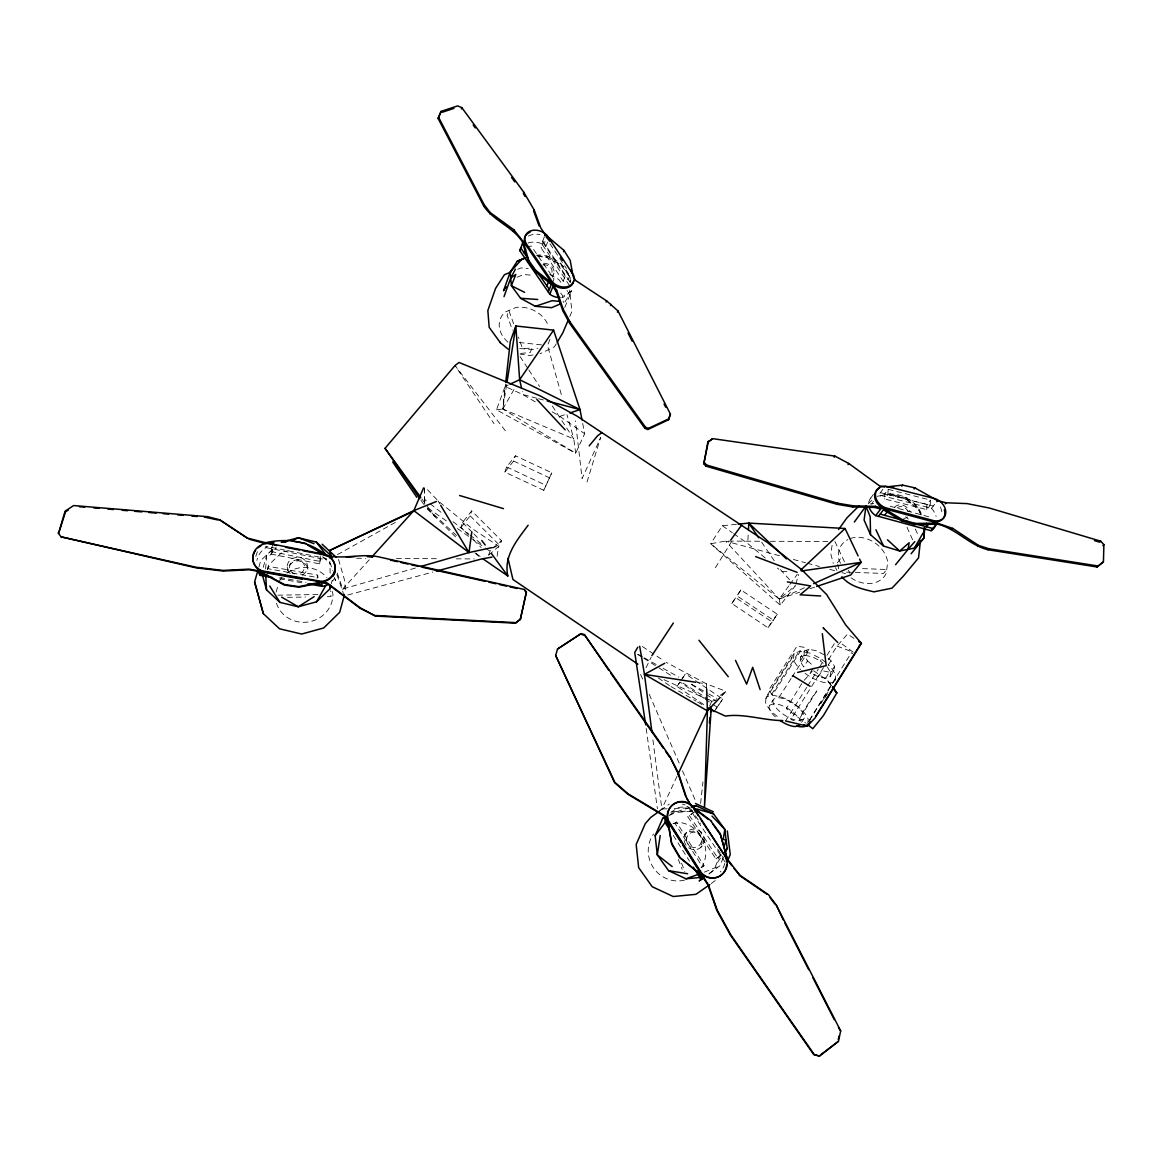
<?xml version="1.0" encoding="UTF-8"?>
<svg xmlns="http://www.w3.org/2000/svg" width="1162" height="1162" viewBox="0 0 1162 1162"><rect width="100%" height="100%" fill="white"/><g stroke="black" fill="none" stroke-linecap="round" stroke-linejoin="round"><path stroke-width="0.75" stroke-dasharray="5 3.75" d="M330.139 573.273L329.906 561.275M930.239 505.281L930.428 500.067L888.146 489.333L884.863 493.763L884.572 498.963L926.768 509.624L930.239 505.281L887.87 494.547L884.572 498.963M926.768 509.624L926.956 504.439L930.428 500.067M570.019 282.468L570.237 277.413C564.732 264.195 551.601 254.275 536.975 255.044M765.25 558.021L747.732 543.54L748.255 533.329M887.87 494.547L888.146 489.333M810.219 653.189L800.139 651.17L794.024 653.48L766.034 697.04L765.598 702.734A25.056 9.993 32.5 0 0 778.671 717.433M265.604 568.959L266.723 555.218L275.249 547.142M582.67 423.389L584.66 433.746L575.669 453.253L502.797 409.009L505.078 386.467L508.317 384.956M794.024 653.48L793.414 659.391A24.692 10.56 32.2 0 0 800.633 669.602M700.599 803.465L702.937 781.968M804.467 650.923L803.988 655.194L807.532 660.917L803.697 666.944L800.124 661.236L800.603 656.98L804.467 650.923L808.912 649.267L816.174 650.691L824.294 654.86M535.275 401.863L522.987 394.63L505.078 386.467L496.479 409.808L575.669 453.253L573.825 438.975L502.797 409.009L505.557 384.143M832.079 545.37L830.83 553.954L833.285 563.396M497.118 556.22L498.585 546.155L472.237 528.652L437.987 500.822L425.51 487.633M813.211 668.077L810.35 672.595L818.324 676.734L825.543 678.259L830.089 676.734L830.714 672.537L834.548 666.407L831.033 660.626L828.332 658.317M830.089 676.734L833.909 670.634L834.548 666.407M834.955 680.917L835.856 675.093L830.946 667.061L828.259 664.751M496.479 409.808L502.797 409.009L506.69 384.273M317.023 578.4L317.705 575.132L268.262 566.315L267.536 569.598M272.533 545.036L270.935 551.5L271.516 554.158L319.637 563.89L320.48 556.453M319.637 563.89L320.857 554.84M271.516 554.158L273.099 547.709M331.301 583.673L332.245 580.201M795.839 584.079L798.584 574.478M276.12 592.097L277.892 585.88M267.434 569.845L268.901 564.747L282.032 552.255L288.205 550.628M258.908 567.041L260.825 560.447L274.857 547.142M263.208 567.346L266.723 555.218M468.562 534.956L461.023 527.403L462.476 522.479L471.685 510.888L501.548 540.708L499.805 545.486L488.665 555.087L486.152 552.575M461.023 527.403L470.174 515.855L471.685 510.888M587.013 481.998L600.609 437.566L582.104 478.555L575.35 420.789M504.845 472.135L506.588 466.935L515.434 455.794L551.79 472.789L543.772 490.306L504.845 472.135L513.633 461.053L515.434 455.794M488.665 555.087L490.32 550.367M569.496 285.547L541.753 243.7L544.223 237.121M569.801 275.612L568.233 279.432L563.163 281.189L541.013 247.724L542.959 242.524L548.043 240.839M547.549 242.146L546.082 246.039L541.013 247.724M549.946 339.377L547.534 345.535L562.132 397.448M552.299 277.326L553.969 273.114M543.772 490.306L551.79 472.789M552.487 282.773L553.998 278.953L531.179 245.981L526.11 247.796M563.163 281.189L565.226 276.106L568.625 274.929M564.761 307.451L571.689 290.878L563.89 295.656M720.425 854.419L713.918 869.989L708.544 873.969M708.936 873.969L719.888 865.835L723.2 857.905M569.801 316.456L571.907 311.489L570.106 294.698L567.012 290.544M709.561 706.104L711.725 701.325L714.557 699.321M677.025 776.274L661.846 808.984L657.895 812.267M871.82 504.439L873.287 501.301M646.043 667.7L651.17 657.126M502.797 409.009L515.216 387.411M556.293 343.72L554.448 346.784L539.996 353.829M564.921 301.975L571.689 290.878M715.385 567.724L731.494 541.768M809.435 720.048L851.354 652.739L852.734 653.654M835.217 679.233L807.721 723.389L808.229 719.394A25.056 9.993 32.5 0 0 782.113 697.302L772.033 695.021L766.034 697.04M820.764 703.722L828.332 691.55M824.541 698.449L828.361 692.291M825.543 678.259L829.348 672.188L833.909 670.634M801.635 722.27L803.523 719.249A18.04 7.219 32.5 0 0 797.176 706.467A18.04 7.219 32.5 0 0 778.003 697.679L773.645 699.117L769.825 705.087A18.084 7.161 32.6 0 0 775.664 717.172M828.143 665.23L831.033 660.626M785.57 720.963L806.762 687.367M807.721 685.827L818.324 669.036M819.283 667.511L823.132 661.396M826.995 655.281L834.694 643.065M823.567 667.482L790.901 719.409L794.183 720.745M828.375 659.856L837.032 646.101L847.534 634.074L855.857 639.623M818.324 676.734L822.13 670.692L829.348 672.188M823.117 663.299L820.416 660.989L822.347 657.924M791.09 678.477L779.47 696.706L778.569 695.442M792.063 676.952L807.575 652.652L803.857 647.234L796.972 646.188L768.75 690.083L772.352 695.079L800.444 651.243L799.819 650.328L771.699 694.193M800.124 661.236L803.988 655.194M800.603 656.98L805.034 655.339L808.912 649.267M765.903 698.696L793.849 655.194M736.447 524.338L722.343 525.732L710.65 543.743L780.298 605.184L795.389 585.677L779.223 599.084L780.298 605.184M703.751 704.564L677.01 686.452L679.901 682.007L703.867 698.231M682.501 678.317L685.42 673.829L722.793 699.088L714.165 711.609M731.828 603.528L735.677 597.617L772.178 622.033L777.305 614.248L740.891 589.918L731.828 603.528L767.995 627.727L772.178 622.033M740.891 589.918L737.013 595.859L773.079 619.985L777.305 614.248M715.966 708.878L722.793 699.088M767.995 627.727L773.079 619.985M680.816 680.641L685.42 673.829M677.01 686.452L681.586 679.668M717.651 862.248L722.401 855.319M801.751 683.605L786.296 708.631L805.673 722.996M759.628 541.231L725.567 541.1L710.65 543.743L779.223 599.084L788.824 585.909M789.884 584.442L797.35 574.202M870.454 498.454L873.388 494.431M882.888 489.318L878.762 494.91L931.503 508.273A18.694 14.467 35.8 0 1 936.107 516.451M837.424 562.829L840.431 558.806L841.099 561.842M804.235 680.293L812.267 671.113M269.918 555.32L276.048 547.636M931.503 508.273L935.047 503.858M369.269 559.779L342.761 589.003L344.272 595.932M722.227 695.21L725.93 691.288L706.496 683.895L666.32 662.398M808.491 721.573L810.771 719.162M721.602 695.849L725.93 691.288L720.251 695.312M676.415 822.057L675.02 823.437L702.487 866.837L704.041 865.69L676.415 822.057L673.481 823.916M868.348 503.727L873.112 498.977M721.646 854.971L715.923 858.863L687.831 816.813L693.598 812.514M695.036 811.555L687.831 816.813M686.292 832.762L684.287 834.592L688.456 831.556L693.612 831.091L698.391 833.299L701.514 837.628L702.153 842.9L700.12 847.708L702.24 845.98M492.819 548.217L501.548 540.708M711.246 883.556L715.545 880.36M715.923 858.863L723.301 853.765M670.895 812.456L677.736 807.503L687.875 806.588M670.009 814.765L672.696 812.819L690.896 811.192L693.961 812.601M660.699 810.234L669.283 804.031M701.107 867.593L704.041 865.69M337.43 554.623L396.808 521.607M669.065 815.506L680.235 810.466L689.879 807.692M779.441 555.697L725.567 541.1L779.223 599.084L805.44 587.333M517.09 277.224L523.655 274.508L532.414 275.278M517.7 269.279L521.012 267.914L528.216 268.553M704.288 872.154L719.888 865.835M779.223 599.084L799.645 592.213M809.856 588.771L814.954 587.042M552.182 411.827L559.852 416.359L566.577 414.093M769.825 705.087L774.183 703.678A18.084 7.161 32.6 0 1 789.652 709.706A18.084 7.161 32.6 0 1 800.24 721.239M664.025 679.712L711.725 701.325L716.693 699.785M803.523 719.249L799.035 720.585A18.04 7.219 32.5 0 1 780.094 711.812A18.04 7.219 32.5 0 1 773.645 699.117M415.4 568.044L342.761 589.003L336.98 572.285M347.743 594.988L432.889 572.067M491.628 547.665L498.585 546.155M880.244 496.014C896.57 489.463 916.673 499.573 922.221 515.826M870.367 503.959L873.664 503.349M877.107 496.319L890.063 493.981L907.173 498.019M533.053 354.947L529.582 355.499L520.082 354.105M520.765 353.408L530.235 352.536L532.109 347.888L522.61 348.76L518.426 337.111M673.016 823.437L681.193 822.696A29.529 28.585 62.9 0 1 701.572 867.564M667.177 808.781L661.846 808.984L652.579 737.187M674.28 808.505L690.272 807.88M671.868 811.73L692.828 810.902M277.849 595.162L318.417 594.523M287.45 597.326L305.591 597.036M327.364 596.687L330.996 596.629L330.473 590.775M786.848 571.355L781.43 571.384L777.378 568.044M770.391 541.274L827.751 541.492M356.545 558.239L365.609 558.297M396.402 558.472L439.875 558.733M456.172 558.835L474.299 558.937M846.502 572.14L853.562 572.387M855.319 572.445L883.556 573.432L886.751 569.482L860.171 568.538M519.719 348.542L532.748 349.501A25.825 20.437 23 0 0 537.788 348.135M537.686 256.424L546.576 257.238L561.043 265.125L570.237 277.413L570.774 282.453M519.153 342.485L543.976 345.158M697.636 682.53L706.496 683.895L706.685 689.298M279.737 577.601L306.1 582.293M279.664 578.836L304.328 583.208M536.713 255.35L546.576 257.238M805.034 655.339L812.296 656.806L820.416 660.989M266.025 547.592L326.377 559.823L326.246 558.486L265.72 546.213L266.025 547.592A20.684 19.449 -8.3 0 0 256.86 560.418M270.935 551.5L319.332 561.304M880.433 492.644L933.289 506.036M536.815 398.246L522.987 394.63L522.246 391.318M538.543 398.711L543.729 400.062M793.356 559.474L805.513 562.771M807.256 563.236L819.413 566.533M829.842 569.365L835.057 570.774M842.014 572.663L845.486 573.592M890.092 506.225L930.283 517.221M890.063 493.981L905.837 498.847L918.576 507.838M837.032 646.101L853.271 652.26L839.4 642.049M513.633 461.053L549.742 477.916M506.588 466.935L545.791 485.237M814.46 655.368L821.534 658.999L826.923 663.604M549.786 274.566L558.748 279.446L562.873 284.995M637.88 654.264L642.615 656.908M644.184 657.794L656.82 664.853M663.124 668.382L678.913 677.199M691.535 684.258L707.309 693.089M708.893 693.975L716.78 698.377M670.939 686.568L696.067 701.122M697.636 702.037L703.911 705.668M637.735 654.409L642.266 657.285M643.777 658.244L657.372 666.857M658.883 667.816L670.953 675.471M683.038 683.14L707.193 698.449M708.704 699.408L711.725 701.325M642.368 646.493L663.328 660.408M691.39 684.331L704.738 693.365M706.22 694.368L715.109 700.381M705.363 699.248L711.362 703.3M712.858 704.317L717.361 707.353M658.128 677.882L669.515 685.609M547.607 256.018L561.043 265.125M813.56 670.75L827.431 680.264L831.6 685.929M427.877 508.012L448.503 522.377M457.334 528.536L469.128 536.742M470.595 537.759L483.857 546.997M485.338 548.014L491.221 552.124M722.343 525.732L732.205 532.661M733.629 533.648L747.732 543.54M559.852 416.359L584.66 433.746M424.29 487.938L424.464 499.326L428.734 502.667M430.158 503.785L442.983 513.822M452.962 521.636L468.635 533.91M470.058 535.028L481.446 543.947M455.562 536.873L427.195 508.869M476.202 553.402L480.327 556.714M807.532 660.917L814.155 666.567M905.837 498.847L918.692 509.929L921.96 516.044M905.735 516.77L908.393 519.065M322.76 556.685L330.574 563.948L332.521 570.644M427.558 508.433L456.521 535.551M474.953 552.807L478.904 556.511M470.174 515.855L499.805 545.486M462.476 522.479L472.6 532.617M473.878 533.895L478.933 538.965M473.588 539.981L481.126 547.534M789.564 579.722L779.455 568.465M831.396 685.449L827.024 680.002L831.382 685.783M505.339 430.768L455.025 365.522L494.082 423.767M560.665 293.085L562.669 295.787L563.367 302.454M421.791 498.832L435.43 517.584M420.891 500.212L423.97 504.657M560.462 263.019L570.237 277.413M761.647 542.131L774.502 561.144M690.591 808.578L700.57 823.495M717.622 848.972L723.374 857.571M725.117 862.059L688.006 806.573A15.28 14.801 57.1 0 0 682.341 804.148M689.298 815.39L717.564 857.672M549.989 243.759L566.446 268.524M542.756 241.028L569.787 281.77M542.959 242.524L565.226 276.106M520.053 356.531L527.882 368.514M528.855 370.024L539.604 386.51M552.313 406.003L573.825 438.975L566.998 414.747M673.292 835.434L689.516 861.144M827.17 666.756L830.714 672.537M437.987 500.822L439.802 503.872M835.478 567.608L836.945 570.411M834.926 541.521L844.687 562.248M848.449 570.222L849.945 573.418M918.692 509.929L921.611 516.335M915.307 529.015L918.256 535.537M906.985 527.228L912.678 539.894M640.611 674.439L643.487 681.077M649.267 694.368L679.596 764.131M682.486 770.769L696.198 802.332M840.504 563.294L838.543 558.69A26.537 21.163 35.8 0 1 847.882 539.589M681.571 863.134L684.825 871.544M678.274 859.226L682.152 869.263M513.648 323.806L508.854 310.501L507.097 315.28L512.457 330.197M336.878 574.536L343.139 592.635M338.549 559.459L344.678 580.579L345.39 591.313M334.453 577.354L335.426 580.709L335.164 577.659M332.085 591.255L332.957 594.29A28.89 27.409 -8.7 0 1 306.928 622.149A28.89 27.409 -8.7 0 1 275.757 600.522M268.262 566.315L268.858 568.886L318.025 577.645L317.705 575.132M837.758 564.34L838.775 568.872M287.159 566.838L287.842 570.382L289.193 565.589L292.897 562.059L297.937 560.723L302.962 561.929L306.652 565.371L308.003 570.106L307.494 566.577M646.188 728.443L657.401 808.708M424.464 499.326L424.813 504.308M424.319 488.098L424.871 504.177M833.866 681.803A24.692 10.56 32.2 0 1 801.911 670.764M684.621 880.099A29.529 28.585 62.9 0 1 653.422 867.796A29.529 28.585 62.9 0 1 653.538 833.996M724.812 863.424A21.192 20.408 62.4 0 1 720.28 871.965M279.17 581.421A28.89 27.409 -8.7 0 1 282.032 577.514M287.014 573.011A28.89 27.409 -8.7 0 1 326.972 577.804M302.425 574.972A10.167 9.601 -7.1 0 0 297.341 557.121L292.258 558.472A10.167 9.601 -7.1 0 0 290.805 574.188M294.872 573.955A7.553 7.132 -7.2 0 1 291.183 562.597A7.553 7.132 -7.2 0 1 303.718 563.73A7.553 7.132 -7.2 0 1 297.472 574.188M334.293 578.56A14.975 14.191 -5.7 0 1 332.608 581.015M255.858 556.438A20.858 19.609 -8.1 0 1 257.673 551.413M851.049 577.804A26.537 21.163 35.8 0 0 886.286 573.171L887.681 561.827A26.537 21.163 35.8 0 0 849.335 538.907M894.682 507.198A9.238 7.175 35.3 0 1 902.947 505.281A9.238 7.175 35.3 0 1 910.18 511.977M907.391 517.017A6.856 5.331 35.3 0 1 903.716 518.354M897.209 507.91A6.856 5.331 35.3 0 1 908.176 511.512M868.74 502.492A13.639 10.647 34.6 0 1 872.662 496.479M940.363 507.039A18.824 14.525 35.7 0 1 941.99 514.214M507.91 342.122A25.825 20.437 23 0 1 505.368 311.982L516.088 307.436A25.825 20.437 23 0 1 547.883 324.75M543.961 263.237A8.976 6.914 23.3 0 1 552.952 268.146A8.976 6.914 23.3 0 1 552.066 276.164M542.799 265.009A6.667 5.142 23.3 0 1 550.846 267.914A6.667 5.142 23.3 0 1 550.28 274.639M528.085 242.916A18.127 13.915 22.9 0 1 541.753 243.7M569.961 289.948A13.29 10.298 23.9 0 1 561.638 297.385M528.376 236.089A18.258 13.959 23 0 1 540.039 234.506M816.784 691.056L800.153 717.608A13.421 1.235 -55.5 0 1 802.608 712.538L810.756 699.553A13.378 1.235 -55.5 0 1 816.784 691.056M704.288 841.128L703.649 835.812A10.4 10.051 60.1 0 0 687.468 831.513A10.4 10.051 60.1 0 0 689.487 848.347A10.4 10.051 60.1 0 0 704.288 841.128M686.51 839.371A7.727 7.466 60.2 0 0 697.607 846.691A7.727 7.466 60.2 0 0 697.999 833.444A7.727 7.466 60.2 0 0 686.51 839.371"/><path stroke-width="1.5" d="M265.11 543.525L264.951 542.872C286.462 537.919 308.685 540.519 325.912 555.233C343.589 559.982 361.919 552.865 379.829 557.121L524.294 589.468L526.401 592.097L520.315 619.477L515.405 623.166L375.602 616.078L360.162 607.77L327.205 583.019L249.118 569.133L223.002 570.411L195.884 567.23L61.15 536.859L196.131 567.855L223.206 571.036L249.293 569.758L263.818 572.343M483.087 558.922L507.823 575.974C503.466 555.93 517.163 540.141 528.114 525.224M262.191 574.275L266.519 589.831L279.926 602.395L298.285 606.767L316.587 601.785L329.863 588.873L329.935 585.401M933.159 523.336C954.336 526.023 967.844 544.818 987.947 549.757L1097.073 566.983L1103.435 561.856L1103.9 544.615L1100.661 541.172L989.399 508.041L967.089 503.596L946.115 502.783L937.632 500.633L914.915 487.88L902.627 485.106L886.141 486.951M924.139 527.708L923.732 538.326L911.11 553.737M748.43 529.916L748.778 523.103L845.064 528.492L858.093 555.886M926.68 523.278L926.463 526.764L929.077 523.539M711.347 706.714L704.477 807.329L707.411 710.883L706.685 689.298M709.372 722.837L709.967 717.448M710.548 712.074L711.129 706.699M920.464 540.417L918.546 557.876L903.47 576.003L891.98 588.161L873.955 591.85C862.509 589.105 849.756 586.447 841.913 576.788M924.879 527.838L923.732 538.326L914.407 548.13L899.678 550.991L883.57 546.082L870.527 534.709L864.092 520.053L865.966 506.109L870.193 516.785L870.527 534.709M505.746 382.371L510.278 341.526L515.855 325.985L553.577 330.139L580.012 409.59L582.002 419.947M420.586 566.533L468.998 552.56L471.772 532.065M660.205 835.536L657.3 854.883L668.586 870.687L686.016 878.806L701.398 877.339M506.966 382.516L515.855 325.985L519.646 379.713L521.506 387.992M895.597 564.688L908.045 549.365L909.149 542.756L899.678 550.991L887.477 539.822M880.665 509.014L874.681 507.416L852.588 506.937L836.989 504.308L705.886 466.122L703.823 463.769L707.803 442.33L712.626 438.64L834.912 456.114L848.797 463.493L879.518 485.861L884.5 487.125M703.823 463.769L708.413 441.182M838.252 1039.598L838.993 1036.126M698.159 869.481L707.992 885.037L716.838 910.427L730.506 935.236L813.734 1054.588L819.559 1056.084L838.47 1041.297L840.678 1030.883L776.274 905.053L768.576 894.784L739.729 875.102L724.957 855.944L692.784 806.384A14.946 14.481 56.5 0 0 668.324 820.546L665.637 823.335L669.457 829.392M520.315 619.477L526.401 592.097M524.382 245.298C515.55 227.374 494.286 222.102 483.726 205.965L438.118 118.48L441.081 111.392L457.61 105.902L461.793 107.601L523.801 192.238L534.215 210.061L540.751 227.868L545.181 234.55L564.02 250.455L570.164 260.303L573.171 276.643L575.815 280.608L606.651 300.885L617.952 310.908L670.43 414.166L668.44 419.787L647.873 429.504L644.91 428.342L569.627 323.341L562.698 310.457L556.119 291.328L552.894 286.593M441.081 111.392L438.118 118.48M344.446 594.799L339.696 612.272L323.719 627.959L301.655 634.045L279.49 628.787L263.324 613.609L254.594 581.886L257.949 570.339M461.416 108.967L461.793 107.601M329.863 588.873L330.821 585.401M702.371 876.148L679.392 857.207L671.781 844.222L667.671 821.229L664.461 816.16L627.93 794.285L614.596 782.68L555.654 655.47L557.542 649.021L581.058 633.61L584.355 634.568L669.951 756.694L678.317 772.861L686.64 798.018L690.228 804.322L686.64 798.018M555.654 655.47L614.858 782.287L628.206 793.907L664.78 815.811L708.384 884.79L717.245 910.209L730.927 935.047L814.286 1054.573L819.559 1056.084M557.542 649.021L581.058 633.61M668.44 419.787L670.43 414.166M724.115 846.764L726.134 840.111L723.214 839.429L724.797 829.348L713.512 813.821L696.314 805.832L691.245 806.283M483.726 205.965L484.147 204.657L438.481 117.115M58.536 533.503L65.101 511.164L73.642 505.557L207.737 516.698L219.603 519.763L247.245 538.035L276.745 545.559M59.073 531.847L65.522 511.876L68.369 510.002M489.71 213.808L490.132 212.501L484.147 204.657M523.801 192.238L523.35 193.546L525.093 196.509M513.357 231.006L513.793 229.727L490.132 212.501M524.294 589.468L526.197 592.678M608.873 670.43L584.355 634.568M515.405 623.166L520.503 618.939M534.215 210.061L533.765 211.353L539.095 225.907M559.953 297.53A13.29 10.298 23.9 0 1 549.829 294.247L519.821 250.672L523.103 241.507L528.841 260.651L535.755 270.354L551.863 283.136A12.956 10.008 23.9 0 0 564.761 288.234A12.956 10.008 23.9 0 0 573.578 281.306M504.032 296.615L510.714 278.008L515.376 269.206M526.066 243.41L552.357 281.901A12.971 10.008 24 0 0 567.855 286.52A12.971 10.008 24 0 0 573.694 275.409L547.171 235.537A13.131 10.022 22.9 0 0 530.526 230.933A13.131 10.022 22.9 0 0 526.066 243.41L525.616 244.688L556.613 290.093L563.207 309.252L570.15 322.135L645.52 427.238L648.483 428.386L669.08 418.669M524.222 252.996L525.645 249.104M546.924 285.939L548.929 280.841L551.369 284.385L535.29 271.618L528.376 261.915L528.841 260.651M544.717 235.813L545.181 234.55M547.171 235.537L546.692 236.801L549.626 241.231M535.29 271.618L535.755 270.354M563.526 251.718L564.02 250.455M548.319 292.054L552.357 281.901M549.829 294.247L553.388 285.358M556.119 291.328L556.613 290.093M727.499 861.129L730.259 854.477L727.325 830.99M562.698 310.457L563.207 309.252M725.843 851.557L727.165 848.376L724.797 829.348L712.001 816.073M568.378 319.768L562.742 333L557.223 342.194M371.68 557.121L413.832 510.641L423.564 487.938M569.627 323.341L570.15 322.135M672.144 866.532L657.3 854.883L655.165 835.725L662.674 818.397L665.419 816.421M708.849 707.687L677.795 774.647M606.099 302.105L606.651 300.885M610.5 305.533L611.052 304.328M617.385 312.113L617.952 310.908M712.626 438.64L707.803 442.33M705.886 466.122L706.496 464.989L704.433 462.636M644.91 428.342L645.52 427.238M647.873 429.504L648.483 428.386M316.587 601.785L325.956 585.183M914.407 548.13L923.049 533.009M637.822 647.161L634.728 652.492L645.694 724.87M651.897 655.615L673.35 623.021M815.608 716.489L858.791 647.002M810.161 721.529L807.299 726.148L785.57 720.963M506.153 286.724L503.538 290.805L510.191 272.14L517.264 261.189L523.931 258.487M834.185 457.218L834.912 456.114M848.042 464.597L848.797 463.493M509.929 384.215L519.646 379.713L553.577 330.139M724.304 852.545L727.165 848.376M836.989 504.308L837.744 503.233L853.358 505.862L875.48 506.341L933.071 521.767L952.68 528.376L978.564 545.428L988.862 548.74L1098.105 566.01L1103.435 561.856M730.753 540.025L741.487 525.311M852.588 506.937L853.358 505.862M838.557 529.523L846.924 517.889L858.849 506.051M854.331 522.028L865.966 506.109M874.681 507.416L875.48 506.341M869.132 507.228A13.639 10.647 34.6 0 0 875.712 515.623L881.464 507.939M655.165 835.725L666.872 820.154M875.712 515.623L878.487 516.364L885.066 507.634L933.928 520.721A13.552 10.429 35.9 0 0 945.752 512.921A13.552 10.429 35.9 0 0 935.628 498.832L885.284 486.05A13.319 10.356 34.5 0 0 875.422 494.692A13.319 10.356 34.5 0 0 885.066 507.634M901.814 486.181L902.627 485.106M884.616 515.347L887.1 512.079M685.74 796.711L677.983 773.253L669.951 756.694M914.087 488.955L914.915 487.88M887.928 510.989L883.454 509.755L901.915 520.925L902.729 519.864L915.148 523.437L937.226 523.176L931.052 530.7L878.487 516.364M901.915 520.925L914.305 524.498L915.148 523.437M936.79 501.693L937.632 500.633M945.258 503.843L946.115 502.783M933.928 520.721L933.071 521.767A13.537 10.429 35.9 0 0 944.357 509.784M589.192 445.845L597.762 435.59L601.887 432.642M951.809 529.422L952.68 528.376M419.874 498.73L385.043 448.329L455.025 365.522L459.048 362.457L539.705 395.646L576.977 416.098L767.298 542.451L801.402 569.438L826.632 594.523L845.704 624.953L861.405 643.327L814.925 718.116L807.299 726.148L804.017 724.797M908.045 549.365L914.784 541.666M977.649 546.445L978.564 545.428M987.947 549.757L988.862 548.74M521.622 259.518L510.191 272.14L511.382 285.736L520.605 298.285L535.391 306.332L551.645 307.669L559.939 304.11M859.081 645.869L861.405 643.327L858.631 641.468M719.757 697.825L707.411 710.883L644.474 674.367L639.681 646.261M1100.661 541.172L1099.644 542.175L1094.43 540.62M1102.883 545.617L1103.9 544.615M1097.073 566.983L1098.105 566.01M800.792 570.048L845.064 528.492M671.781 844.222L667.99 820.88A14.932 14.467 56.6 0 1 691.245 805.6M711.202 821.563L720.135 833.517L727.659 860.272L731.9 865.763M679.392 857.207L702.749 875.872L700.032 877.789L693.336 867.201M727.659 860.272L720.135 833.517M820.343 1055.052L838.47 1041.297M709.822 884.616L695.922 894.319L673.234 896.527L652.216 886.722L638.65 867.622L636.166 844.498L645.288 823.611L650.662 817.482L659.261 811.265M703.184 877.949L699.161 880.941L703.402 877.993M725.364 855.639A15.455 14.845 62.8 0 1 701.238 872.604L700.86 872.88A15.426 14.83 62.8 0 0 726.715 864.848M510.714 278.008L515.841 274.406L511.382 285.736L524.628 292.345M314.161 596.629L298.285 606.767L281.64 597.152M734.021 868.508L739.729 875.102M284.908 542.233L288.002 540.446M651.882 731.799L644.474 674.367L664.766 663.255M331.78 557.252L329.456 550.57L413.832 510.641L436.375 501.476M291.967 540.708L298.3 537.745L316.398 542.117L329.674 554.463L330.676 557.876M329.456 550.57L413.599 511.251M776.274 905.053L783.217 919.767M662.674 818.397L665.87 816.959M813.632 583.658L861.158 562.335L859.619 559.111M511.062 271.995L504.439 274.711L495.578 288.394L487.851 310.53L489.173 327.306L500.343 342.732L508.099 349.123M517.264 261.189L525.34 257.949M686.016 878.806L699.306 873.969M535.391 306.332L552.11 300.682L560.128 301.481M816.668 586.476L850.7 575.016L861.158 562.335L801.257 571.021M569.932 412.975L580.012 409.59L519.646 379.713M442.373 112.22L453.935 108.371M799.761 725.277L795.287 726.57A18.084 7.161 32.6 0 1 780.022 720.527M691.492 807.227L696.314 805.832M436.36 571.138L481.547 558.98L491.933 557.135M281.698 542.102L298.3 537.745L314.016 543.671M797.64 672.406L826.182 665.652L822.318 633.668M413.832 510.641L468.998 552.56L491.628 547.665M272.62 577.587L260.288 575.393L259.155 570.92L284.356 584.501L298.881 586.607L321.424 582.002A14.627 13.857 -5.5 0 0 334.961 570.208A14.627 13.857 -5.5 0 0 325.912 555.233L325.97 555.872M259.3 571.544L284.487 585.111L298.983 587.202L321.496 582.598L327.263 583.629L360.176 608.336L375.602 616.078M792.484 675.805L793.428 675.703M890.281 487.474L893.578 487.11M738.204 524.164L748.778 523.103L786.485 558.922M268.683 543.191L274.043 542.698M281.204 542.015L286.578 541.521M840.678 1030.883L838.441 1027.702M346.392 557.164L355.078 556.613M914.305 524.498L936.369 524.222M375.602 615.526L515.594 622.629M820.648 595.99L800.11 594.799L810.655 585.938L787.386 581.93M520.605 298.285L537.715 299.476M79.408 506.719L84.768 507.155M93.686 507.896L99.046 508.346M107.979 509.087L113.339 509.537M122.257 510.278L127.617 510.714M134.763 511.309L141.895 511.905M149.041 512.5L156.187 513.096M163.319 513.691L168.679 514.127M177.612 514.868L182.957 515.318M191.89 516.059L197.25 516.509M204.381 517.09L218.122 520.01M367.352 556.642L372.697 557.121M782.781 720.571C763.797 720.542 743.825 713.236 725.422 716.097L710.156 709.096M644.474 674.367L695.864 682.268M668.586 870.687L687.599 873.737M262.38 570.905L321.351 581.392A14.656 13.871 -5.5 0 0 334.903 569.583A14.656 13.871 -5.5 0 0 325.839 554.594L269.569 543.511A15.062 14.133 -8.5 0 0 253.185 554.434A15.062 14.133 -8.5 0 0 262.38 570.905L262.525 571.53A15.033 14.118 -8.5 0 1 255.611 550.352M266.824 572.881L302.178 579.17M259.954 574.086L267.42 575.422M316.66 584.166L321.787 585.082M307.843 583.832L321.947 586.345A14.975 14.191 -5.7 0 0 327.858 584.733M285.518 547.287L299.564 550.047M303.079 550.744L324.154 554.884M329.166 556.496L332.579 557.164M293.71 541.405L306.013 543.482M390.388 560.113L397.419 561.696M400.934 562.481L407.978 564.049M411.493 564.848L418.538 566.417M422.053 567.201L485.382 581.392M488.911 582.177L495.942 583.76M499.457 584.544L506.501 586.113M510.016 586.912L517.061 588.48M547.186 400.977L580.012 409.59M880.171 514.127L907.29 521.535M914.262 523.437L932.854 528.507M249.017 539.139L263.498 543.09M696.735 808.984L713.512 813.821M706.496 464.989L837.744 503.233M580.855 634.205L584.152 635.164M459.629 495.52L503.48 508.636M755.678 556.613L797.132 572.372M695.472 803.508L713.395 811.831M307.625 545.036L324.445 554.971M902.729 519.864L884.253 508.695A13.305 10.342 34.5 0 1 874.913 498.295A13.305 10.342 34.5 0 1 879.474 488.127M793.167 675.906L810.132 686.321M481.751 540.519L485.193 544.978M711.188 709.604L714.165 711.609M637.88 664.17L512.921 579.489L507.983 558.254M739.308 875.364L766.673 894.028M693.787 807.779L711.594 821.214M694.803 809.173L708.471 819.5M546.053 236.961L548.74 239.227M807.009 724.129L812.79 728.69L823.393 715.618L836.814 693.002L832.486 686.815M322.15 544.237L336.021 557.121M823.582 628.235L837.758 642.47M536.829 399.394L565.168 429.867M698.928 640.233L728.269 676.705M513.793 229.727L525.616 244.688A13.116 10.008 22.9 0 1 530.104 232.197M416.809 497.307L392.683 461.939M58.1 532.821L61.586 537.541M832.471 687.221L836.814 693.002L832.646 687.338M316.398 542.117L325.81 554.637M770.028 897.587L774.836 903.992M499.689 341.846L500.343 342.732M473.166 125.017L475.302 127.922M511.6 177.495L514.81 181.882M491.366 553.432L507.823 575.974M385.043 448.329L420.731 497.38M610.922 673.364L663.444 748.313M665.506 751.248L669.632 757.13M713.105 824.294L719.728 833.837M520.779 248L528.173 258.734M538.05 273.041L549.365 289.454M748.778 523.103L758.67 537.745M560.418 257.456L562.379 260.419M693.409 808.244L698.333 815.695M700.308 818.673L723.97 854.448M668.324 820.546L701.238 872.604M670.532 825.775L681.019 842.348M682.922 845.37L697.215 867.97M666.334 822.623L669.181 827.141M696.634 870.614L700.817 877.237M269.744 586.011L279.926 602.395M440.718 505.383L468.998 552.56M672.115 843.902L679.741 856.917M784.858 922.991L808.767 969.718M812.892 977.765L834.316 1019.655M628.032 333.058L632.128 341.12M664.068 403.998L665.71 407.223M875.916 529.77L883.57 546.082M735.502 660.379L746.614 684.127L752.7 667.308L760.137 689.603M823.233 627.64L823.509 628.54M219.603 519.763L247.245 538.035M522.639 242.785L528.376 261.915M254.594 581.886L263.324 613.609M571.167 269.715L571.762 272.983M321.351 581.392L321.947 586.345M265.764 575.902L266.519 589.831M329.674 554.463L329.79 557.876M806.443 725.829A25.056 9.993 32.5 0 1 796.595 726.105M667.264 819.718A15.411 14.932 56.6 0 1 666.901 816.552M724.957 855.944A15.426 14.83 62.8 0 1 726.7 861.594M704.172 878.501A21.192 20.408 62.4 0 1 700.032 877.789M665.637 823.335A15.28 14.801 57.1 0 1 664.954 817.162M257.979 547.825A15.033 14.118 -8.5 0 1 260.985 545.82M260.288 575.393A20.684 19.449 -8.3 0 1 257.703 570.774M335.092 572.009A15.106 14.307 -5.5 0 1 333.174 576.062M935.947 524.716A18.694 14.467 35.8 0 1 931.052 530.7M519.821 250.672A18.127 13.915 22.9 0 1 521.535 247.332"/></g></svg>
